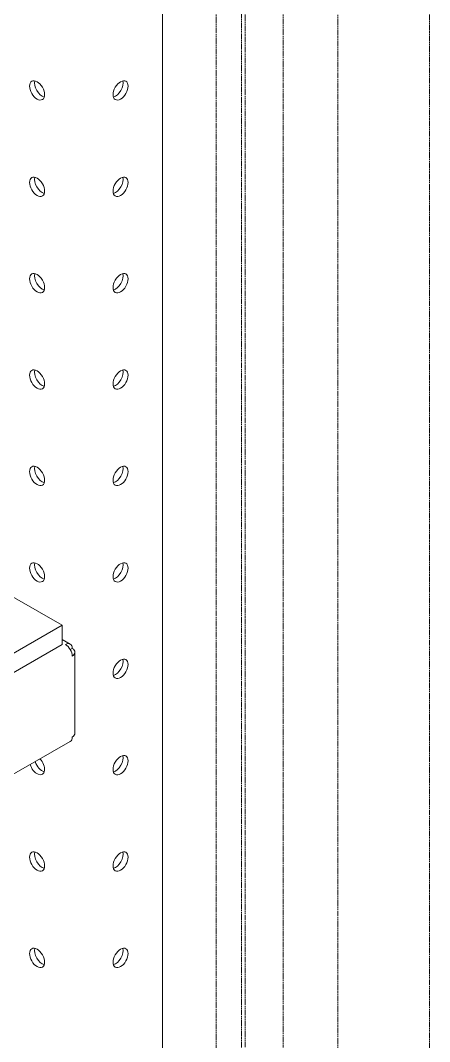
# Model space of a CAD drawing. Header units: millimetres. Extents: x 0 to 8410, y 0 to 5940.
# Drawn here: x 7664 to 7837.2, y 4431.7 to 4864.7 of the extents above; entities that cross this region are included whole.
import ezdxf

# ---------------------------------------------------------------- set-up
doc = ezdxf.new("R2010")
doc.units = ezdxf.units.MM
doc.header["$LTSCALE"] = 10
doc.linetypes.add('DOUBLE_DASH_CHAIN', pattern=[1.2403, 0.6614, -0.0827, 0.1654, -0.0827, 0.1654, -0.0827])
doc.layers.add('가시적인 것(ISO)', color=3, linetype='Continuous', lineweight=5, true_color=0x00ff00)
doc.layers.add('참조(ISO)', color=6, linetype='DOUBLE_DASH_CHAIN', lineweight=5, true_color=0xff00ff)

msp = doc.modelspace()

# ---------------------------------------------------------------- linework, layer by layer
at = {"layer": '가시적인 것(ISO)'}
for p, q in [((7724.05, 3514.94), (7724.05, 4939.46)), ((7681.62, 4608.25), (7660.41, 4620.46)), ((7405.85, 4449.44), (7681.62, 4608.25)), ((7681.62, 4600.07), (7681.62, 4608.25)), ((7681.62, 4600.07), (7405.85, 4441.27)), ((7685.03, 4600.27), (7681.62, 4602.23)), ((7685.04, 4597.96), (7685.86, 4598.43)), ((7687.04, 4562.46), (7687.04, 4596.8)), ((7408.85, 4399.95), (7685.03, 4559))]:
    msp.add_line(p, q, dxfattribs=at)
for centre, major_axis in [((7671.01, 4835.08), (-2.25, 3.9)), ((7706.37, 4835.08), (-2.25, -3.9)), ((7671.01, 4794.2), (-2.25, 3.9)), ((7706.37, 4794.2), (-2.25, -3.9)), ((7671.01, 4753.32), (-2.25, 3.9)), ((7706.37, 4753.32), (-2.25, -3.9)), ((7671.01, 4712.45), (-2.25, 3.9)), ((7706.37, 4712.45), (-2.25, -3.9)), ((7671.01, 4671.57), (-2.25, 3.9)), ((7706.37, 4671.57), (-2.25, -3.9)), ((7671.01, 4630.69), (-2.25, 3.9)), ((7706.37, 4630.69), (-2.25, -3.9)), ((7706.37, 4589.81), (-2.25, -3.9)), ((7706.37, 4548.94), (-2.25, -3.9)), ((7671.01, 4508.06), (-2.25, 3.9)), ((7706.37, 4508.06), (-2.25, -3.9)), ((7671.01, 4467.18), (-2.25, 3.9)), ((7706.37, 4467.18), (-2.25, -3.9))]:
    msp.add_ellipse(centre, major_axis=major_axis, ratio=0.578093, dxfattribs=at)
for centre, major_axis, ratio, start_param, end_param in [((7673.14, 4836.3), (2.25, -3.9), 0.578093, 3.631445, 5.793333), ((7704.25, 4836.3), (2.25, 3.9), 0.578093, 3.631445, 5.793333), ((7673.14, 4795.42), (2.25, -3.9), 0.578093, 3.631445, 5.793333), ((7704.25, 4795.42), (2.25, 3.9), 0.578093, 3.631445, 5.793333), ((7673.14, 4754.54), (2.25, -3.9), 0.578093, 3.631445, 5.793333), ((7704.25, 4754.54), (2.25, 3.9), 0.578093, 3.631445, 5.793333), ((7673.14, 4713.67), (2.25, -3.9), 0.578093, 3.631445, 5.793333), ((7704.25, 4713.67), (2.25, 3.9), 0.578093, 3.631445, 5.793333), ((7673.14, 4672.79), (2.25, -3.9), 0.578093, 3.631445, 5.793333), ((7704.25, 4672.79), (2.25, 3.9), 0.578093, 3.631445, 5.793333), ((7673.14, 4631.91), (2.25, -3.9), 0.578093, 3.631445, 5.793333), ((7704.25, 4631.91), (2.25, 3.9), 0.578093, 3.631445, 5.793333), ((7683.04, 4596.8), (2, 3.47), 0.578093, 5.495853, 7.06665), ((7683.04, 4596.8), (2, -3.47), 0.578093, 0.787332, 2.358128), ((7683.04, 4596.8), (4, 0), 0.575862, 5.497787, 7.068583), ((7704.25, 4591.03), (2.25, 3.9), 0.578093, 3.631445, 5.793333), ((7683.04, 4562.46), (2, -3.47), 0.578093, 0.001934, 0.787332), ((7683.04, 4562.46), (4, 0), 0.575862, 5.497787, 6.283185), ((7671.01, 4548.94), (2.25, -3.9), 0.578093, 4.318936, 8.247435), ((7704.25, 4550.16), (2.25, 3.9), 0.578093, 3.631445, 5.793333), ((7673.14, 4550.16), (2.25, -3.9), 0.578093, 4.318936, 5.793333), ((7673.14, 4509.28), (2.25, -3.9), 0.578093, 3.631445, 5.793333), ((7704.25, 4509.28), (2.25, 3.9), 0.578093, 3.631445, 5.793333), ((7673.14, 4468.4), (2.25, -3.9), 0.578093, 3.631445, 5.793333), ((7704.25, 4468.4), (2.25, 3.9), 0.578093, 3.631445, 5.793333)]:
    msp.add_ellipse(centre, major_axis=major_axis, ratio=ratio, start_param=start_param, end_param=end_param, dxfattribs=at)
msp.add_open_spline([(7685.04, 4559), (7685.03, 4559), (7685.03, 4559), (7685.03, 4559)], degree=3, dxfattribs=at)
at = {"layer": '참조(ISO)', "ltscale": 0.362556}
msp.add_line((7837.18, 3345), (7837.18, 5061.84), dxfattribs=at)
at = {"layer": '참조(ISO)', "ltscale": 0.362815}
msp.add_line((7798.29, 4982.22), (7798.29, 3510.64), dxfattribs=at)
at = {"layer": '참조(ISO)', "ltscale": 0.362595}
msp.add_line((7775.17, 4968.9), (7775.17, 3523.95), dxfattribs=at)
at = {"layer": '참조(ISO)', "ltscale": 0.36282}
msp.add_line((7757.49, 4316.84), (7757.49, 4942.27), dxfattribs=at)
at = {"layer": '참조(ISO)', "ltscale": 0.361778}
msp.add_line((7759.12, 4943.21), (7759.12, 4315.9), dxfattribs=at)
at = {"layer": '참조(ISO)', "ltscale": 0.362215}
msp.add_line((7746.89, 4938.04), (7746.89, 4357.72), dxfattribs=at)

doc.saveas('drawing.dxf')
